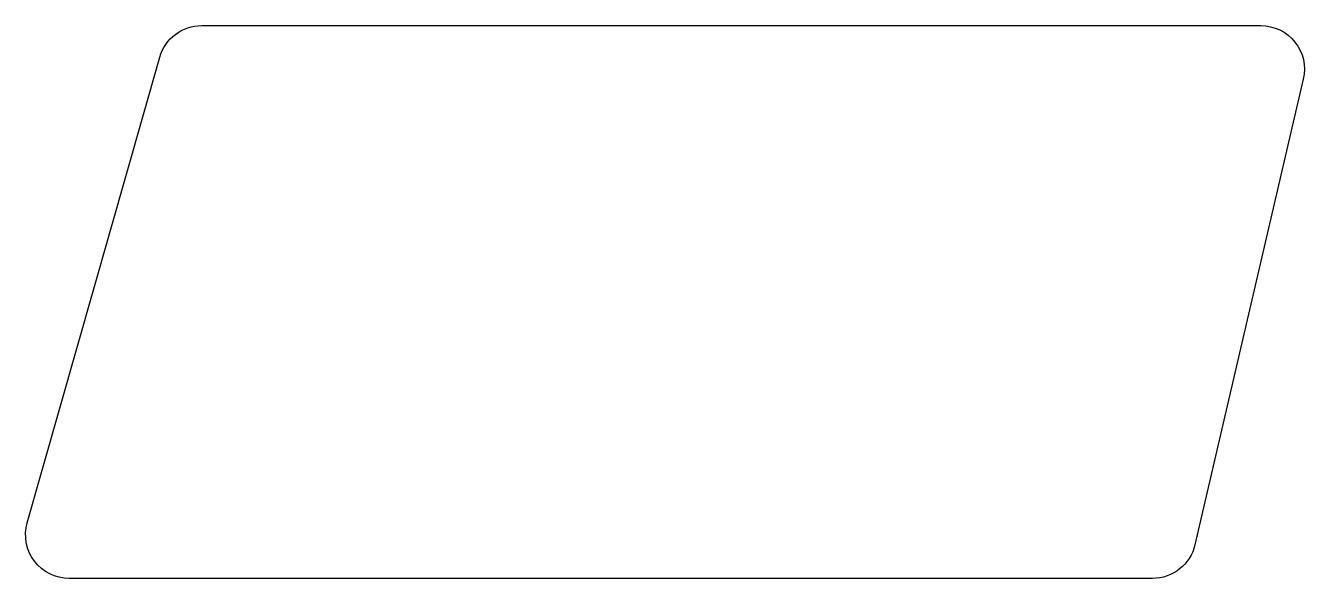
# Model space of a CAD drawing. Extents: x 195.2 to 218.7, y 158.8 to 169.
import ezdxf

# ---------------------------------------------------------------- set-up
doc = ezdxf.new("R2010")
doc.units = 0

msp = doc.modelspace()

# ---------------------------------------------------------------- linework, layer by layer
at = {"color": 255}
msp.add_lwpolyline([(195.956, 158.787, -0.497906), (195.183, 159.811), (197.626, 168.403, -0.335197), (198.4, 168.987), (217.929, 168.987, -0.482795), (218.712, 168.001), (216.715, 159.409, -0.348804), (215.932, 158.787), (195.956, 158.787)], format="xyb", close=True, dxfattribs=at)

doc.saveas('drawing.dxf')
